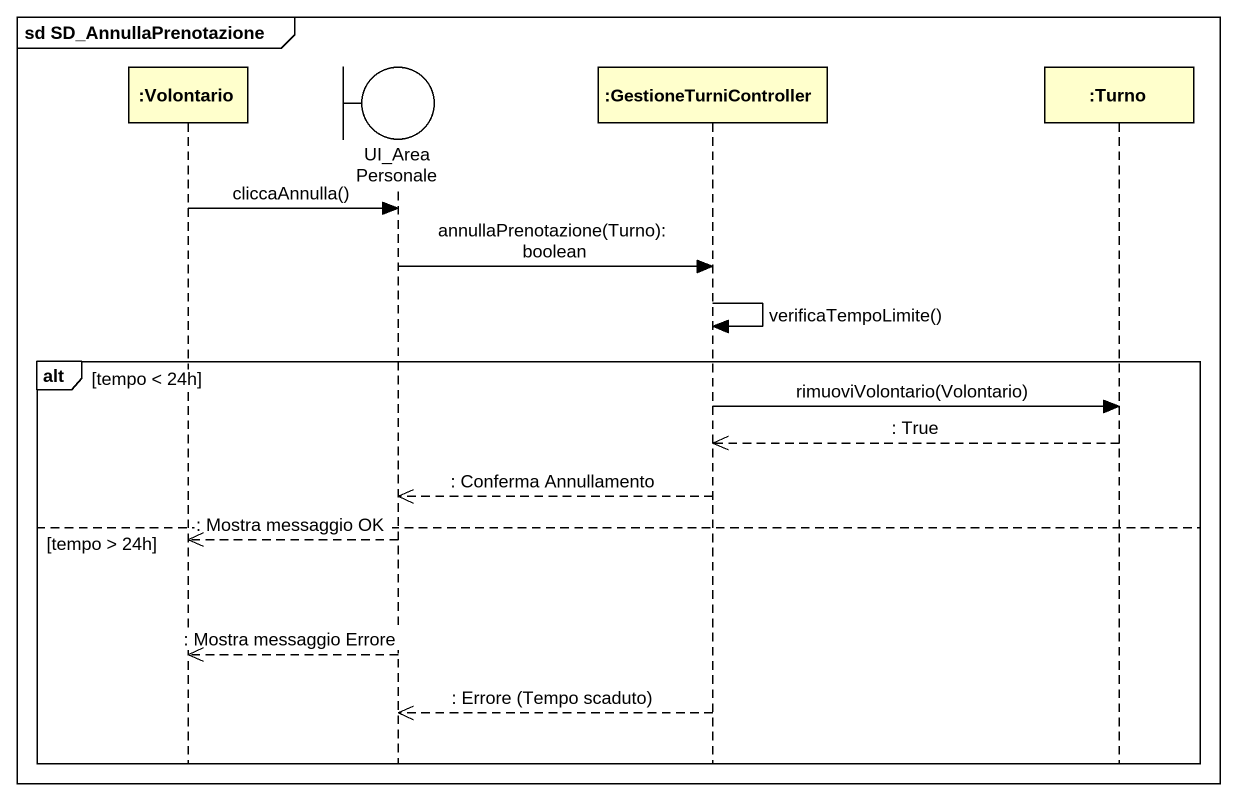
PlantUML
@startuml
mainframe sd SD_AnnullaPrenotazione
hide footbox
participant ":Volontario" as Volontario
boundary UI_AreaPersonale
participant ":GestioneTurniController" as GestioneTurniController
participant ":Turno" as Turno

Volontario -> UI_AreaPersonale : cliccaAnnulla()
UI_AreaPersonale -> GestioneTurniController : annullaPrenotazione(Turno): boolean
GestioneTurniController -> GestioneTurniController : verificaTempoLimite()
alt tempo < 24h
  GestioneTurniController -> Turno : rimuoviVolontario(Volontario)
  Turno -->> GestioneTurniController : : True
  GestioneTurniController -->> UI_AreaPersonale : : Conferma Annullamento
else tempo > 24h
  UI_AreaPersonale -->> Volontario : : Mostra messaggio OK
  UI_AreaPersonale -->> Volontario : : Mostra messaggio Errore
  GestioneTurniController -->> UI_AreaPersonale : : Errore (Tempo scaduto)
end
@enduml
